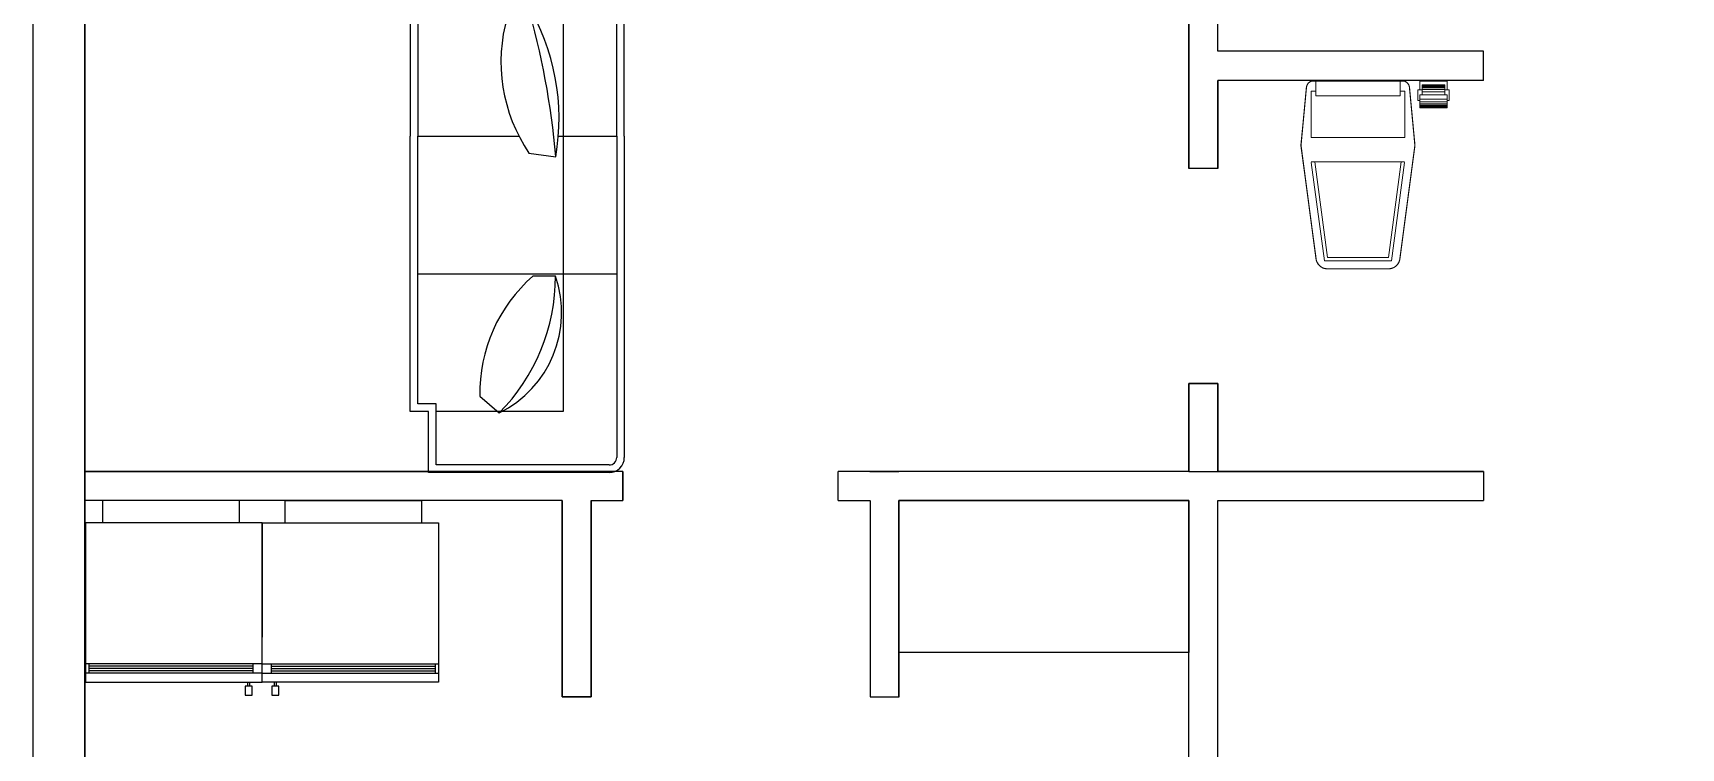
# Model space of a CAD drawing. Header units: centimetres. Extents: x -170 to 20863, y -3017 to 2645.
# Drawn here: x 0 to 651, y 804 to 1087 of the extents above; entities that cross this region are included whole.
import ezdxf

# ---------------------------------------------------------------- set-up
doc = ezdxf.new("R2010")
doc.units = ezdxf.units.CM

# ---------------------------------------------------------------- blocks, each defined once
blk = doc.blocks.new('A$C317867A8')
for p, q in [((0.3, 0.66), (0.3, 0.6)), ((0.325, 0.66), (0.325, 0.5739)), ((0.75, 0.7), (0.34, 0.7)), ((0.75, 0.675), (0.34, 0.675)), ((0.75, 0.7), (1.2, 0.7)), ((0.75, 0.675), (1.2, 0.675)), ((0.75, 0.4845), (0.75, 0.675)), ((1.2, 0.7), (1.8, 0.7)), ((1.2, 0.675), (1.8, 0.675)), ((1.2, 0.025), (1.2, 0.675)), ((1.825, 0.65), (1.825, 0.085)), ((1.85, 0.65), (1.85, 0.06)), ((0.3, 0.6), (0.3, 0.5)), ((0.325, 0.5739), (0.325, 0.5)), ((0.3, 0.5), (0.75, 0.5)), ((0.3, 0.5), (0.3, 0)), ((0.75, 0.5), (1.2, 0.5)), ((1.2, 0.5), (1.65, 0.5)), ((1.65, 0.5), (1.65, 0.085)), ((0.8052, 0.3883), (0.8172, 0.4761)), ((1.208, 0.475), (1.2079, 0.4014)), ((0.3175, 0.3828), (0.3594, 0.3176)), ((0.75, 0.025), (0.75, 0.3556)), ((1.5998, 0.2276), (1.6547, 0.2914)), ((1.825, 0.085), (1.625, 0.085)), ((1.625, 0.085), (1.625, 0.025)), ((1.85, 0.06), (1.65, 0.06)), ((1.65, 0.06), (1.65, 0)), ((0.3, 0.025), (0.75, 0.025)), ((0.3, 0), (0.75, 0)), ((1.2, 0.025), (0.75, 0.025)), ((1.2, 0), (0.75, 0)), ((1.625, 0.025), (1.2, 0.025)), ((1.65, 0), (1.2, 0))]:
    blk.add_line(p, q)
for centre, radius, start, end in [((0.34, 0.66), 0.04, 90, 180), ((0.34, 0.66), 0.015, 90, 180), ((1.8, 0.65), 0.05, 0, 90), ((1.8, 0.65), 0.025, 0, 90), ((0.693, -0.2441), 0.7308, 80.2106, 120.9217), ((1.3274, 0.1302), 0.3649, 26.2242, 109.0885), ((1.0425, -2.1181), 2.604, 94.9641, 106.1681), ((1.2091, -0.1575), 0.6325, 45.2116, 90.101), ((0.5068, 0.8299), 0.533, 253.9545, 304.0491), ((1.5898, 0.7339), 0.5064, 221.0447, 271.1393)]:
    blk.add_arc(centre, radius, start, end)
blk = doc.blocks.new('A$C720672EA')
for p, q in [((0, 97.1), (0, 797.1)), ((0, 797.1), (775, 797.1)), ((731.6, 854.1), (701.6, 854.1)), ((701.6, 854.1), (701.6, 814.1)), ((701.6, 814.1), (731.6, 814.1)), ((711.6, 814.1), (711.6, 797.1)), ((721.6, 797.1), (721.6, 814.1)), ((731.6, 814.1), (731.6, 854.1)), ((775, 797.1), (775, 97.1)), ((1550.5, 797.1), (775, 797.1)), ((775, 797.1), (775, 97.1)), ((818.4, 854.1), (818.4, 814.1)), ((848.4, 854.1), (818.4, 854.1)), ((818.4, 814.1), (848.4, 814.1)), ((828.4, 814.1), (828.4, 797.1)), ((838.4, 797.1), (838.4, 814.1)), ((848.4, 814.1), (848.4, 854.1)), ((1550.5, 97.1), (1550.5, 797.1)), ((775, 757.1), (0, 757.1)), ((15, 717.1), (15, 757.1)), ((735, 747.1), (15, 747.1)), ((735, 737.1), (15, 737.1)), ((735, 727.1), (15, 727.1)), ((735, 717.1), (735, 757.1)), ((775, 757.1), (1550.5, 757.1)), ((815, 717.1), (815, 757.1)), ((815, 747.1), (1535, 747.1)), ((815, 737.1), (1535, 737.1)), ((815, 727.1), (1535, 727.1)), ((1535, 717.1), (1535, 757.1)), ((775, 717.1), (0, 717.1)), ((775, 717.1), (1550.5, 717.1)), ((775, 97.1), (775, 599.9)), ((775, 97.1), (775, 599.9)), ((775, 97.1), (0, 97.1)), ((75, 0), (75, 97.1)), ((675, 0), (675, 97.1)), ((775, 97.1), (1550.5, 97.1)), ((875, 0), (875, 97.1)), ((1475, 0), (1475, 97.1)), ((675, 0), (75, 0)), ((875, 0), (1475, 0))]:
    blk.add_line(p, q)
blk = doc.blocks.new('A$C504424E1')
at = {"lineweight": 5}
for p, q in [((0.0023, 0.4899), (0.0238, 0.7194)), ((0.0507, 0.7438), (0.4038, 0.7438)), ((0.0608, 0.7438), (0.0608, 0.6853)), ((0.3938, 0.6853), (0.3938, 0.7438)), ((0.4523, 0.4899), (0.4307, 0.7194)), ((0.4718, 0.7438), (0.5796, 0.7438)), ((0.4718, 0.7089), (0.4718, 0.7438)), ((0.4809, 0.7292), (0.5699, 0.7292)), ((0.4809, 0.7292), (0.5699, 0.7292)), ((0.4809, 0.6889), (0.4809, 0.7292)), ((0.4809, 0.6889), (0.4809, 0.7292)), ((0.5699, 0.729), (0.4809, 0.729)), ((0.5699, 0.7288), (0.4809, 0.7288)), ((0.5699, 0.7286), (0.4809, 0.7286)), ((0.5699, 0.7284), (0.4809, 0.7284)), ((0.5699, 0.728), (0.4809, 0.728)), ((0.5699, 0.7274), (0.4809, 0.7274)), ((0.5699, 0.7265), (0.4809, 0.7265)), ((0.5699, 0.7252), (0.4809, 0.7252)), ((0.5699, 0.7234), (0.4809, 0.7234)), ((0.5699, 0.7206), (0.4809, 0.7206)), ((0.5699, 0.7166), (0.4809, 0.7166)), ((0.5699, 0.7292), (0.5699, 0.6889)), ((0.5699, 0.7292), (0.5699, 0.6889)), ((0.5796, 0.7438), (0.5796, 0.7089)), ((0.0428, 0.7033), (0.0428, 0.5213)), ((0.0608, 0.7033), (0.0428, 0.7033)), ((0.3938, 0.6853), (0.0608, 0.6853)), ((0.4118, 0.7033), (0.3938, 0.7033)), ((0.4118, 0.5213), (0.4118, 0.7033)), ((0.4632, 0.7089), (0.4632, 0.6669)), ((0.4809, 0.7089), (0.4632, 0.7089)), ((0.4632, 0.6669), (0.4718, 0.6669)), ((0.4718, 0.6889), (0.5796, 0.6889)), ((0.5796, 0.6889), (0.4718, 0.6889)), ((0.4718, 0.6377), (0.4718, 0.6889)), ((0.4718, 0.6889), (0.4718, 0.6377)), ((0.5796, 0.6725), (0.4718, 0.6725)), ((0.4718, 0.6377), (0.4718, 0.6669)), ((0.5796, 0.6614), (0.4718, 0.6614)), ((0.5796, 0.6538), (0.4718, 0.6538)), ((0.5699, 0.7106), (0.4809, 0.7106)), ((0.5699, 0.7018), (0.4809, 0.7018)), ((0.5699, 0.6889), (0.4809, 0.6889)), ((0.5699, 0.6889), (0.4809, 0.6889)), ((0.5882, 0.7089), (0.5699, 0.7089)), ((0.5796, 0.6889), (0.5796, 0.6377)), ((0.5796, 0.6377), (0.5796, 0.6889)), ((0.5796, 0.6669), (0.5796, 0.6377)), ((0.5796, 0.6669), (0.5882, 0.6669)), ((0.5882, 0.6669), (0.5882, 0.7089)), ((0.5796, 0.6487), (0.4718, 0.6487)), ((0.5796, 0.6452), (0.4718, 0.6452)), ((0.5796, 0.6428), (0.4718, 0.6428)), ((0.5796, 0.6412), (0.4718, 0.6412)), ((0.5796, 0.6401), (0.4718, 0.6401)), ((0.5796, 0.6393), (0.4718, 0.6393)), ((0.5796, 0.6388), (0.4718, 0.6388)), ((0.5796, 0.6385), (0.4718, 0.6385)), ((0.5796, 0.6382), (0.4718, 0.6382)), ((0.5796, 0.6381), (0.4718, 0.6381)), ((0.5796, 0.6377), (0.4718, 0.6377)), ((0.4718, 0.6377), (0.5796, 0.6377)), ((0.5796, 0.6377), (0.4718, 0.6377)), ((0.0428, 0.5213), (0.4118, 0.5213)), ((0.0617, 0.0413), (0.0023, 0.4899)), ((0.4523, 0.4899), (0.3928, 0.0413)), ((0.043, 0.4244), (0.4116, 0.4244)), ((0.3482, 0.0022), (0.1064, 0.0022))]:
    blk.add_line(p, q, dxfattribs=at)
at = {"lineweight": 5, "const_width": 0.0045}
blk.add_lwpolyline([(0.0608, 0.7438), (0.3938, 0.7438, -0.461), (0.4307, 0.7194), (0.4523, 0.4899), (0.3928, 0.0413, -0.376109), (0.3482, 0.0022), (0.1064, 0.0022, -0.376109), (0.0617, 0.0413), (0.0023, 0.4899), (0.0238, 0.7194, -0.461), (0.0608, 0.7438, -0.753696)], format="xyb", dxfattribs=at)
at = {"lineweight": 5}
for points in [[(0.4116, 0.4226), (0.36, 0.0337), (0.0945, 0.0337), (0.043, 0.4226)], [(0.3982, 0.4244), (0.3482, 0.0472), (0.1064, 0.0472), (0.0564, 0.4244)]]:
    blk.add_lwpolyline(points, dxfattribs=at)
for centre, radius, start, end in [((0.0507, 0.7168), 0.027, 90, 174.63841), ((0.4038, 0.7168), 0.027, 5.36159, 90), ((0.1064, 0.0472), 0.045, 187.55302, 270), ((0.3482, 0.0472), 0.045, 270, 352.44698)]:
    blk.add_arc(centre, radius, start, end, dxfattribs=at)

msp = doc.modelspace()

# ---------------------------------------------------------------- linework, layer by layer
for p, q in [((456.5, 1033.25), (456.5, 1379.5)), ((456.5, 913.5), (456.5, 948.25)), ((330.5, 913.5), (342, 913.5)), ((220.5, 902), (233, 902)), ((318, 902), (330.5, 902)), ((342, 902), (342, 824.5))]:
    msp.add_line(p, q)
for points in [[(783, 0), (1320, 0), (1320, 1400), (0, 1400), (0, 0), (395.5, 0)], [(233, 913.5), (20.5, 913.5), (20.5, 1379.5), (456.5, 1379.5), (456.5, 1033.25)], [(456.5, 1379.5), (20.5, 1379.5), (20.5, 20.5), (395.5, 20.5)], [(468, 1079.5), (468, 1379.88), (788, 1379.88), (788, 1379.5)], [(573, 1079.5), (468, 1079.5), (468, 1379.5), (788, 1379.5)], [(573, 1068), (573, 1079.5)], [(468, 1033.25), (468, 1068)], [(573, 1068), (468, 1068), (468, 1033.25)], [(468, 1033.25), (456.5, 1033.25)], [(456.5, 948.25), (456.5, 913.5), (318, 913.5)], [(456.5, 948.25), (468, 948.25)], [(468, 948.25), (468, 913.5), (573, 913.5)], [(573, 913.5), (468, 913.5), (468, 948.25)], [(209, 650.5), (20.5, 650.5), (20.5, 913.5), (220.5, 913.5)], [(220.5, 902), (233, 902), (233, 913.5), (220.5, 913.5)], [(233, 913.5), (233, 902)], [(318, 902), (318, 913.5)], [(468, 913.5), (573, 913.5)], [(573, 913.5), (573, 902)], [(209, 824.5), (209, 902), (20.5, 902), (20.5, 650.5), (209, 650.5)], [(209, 902), (209, 824.5), (220.5, 824.5), (220.5, 902)], [(220.5, 902), (220.5, 824.5)], [(330.63, 902), (330.63, 824.5), (342, 824.5), (342, 902)], [(342, 739.5), (342, 662), (456.5, 662), (456.5, 902), (342, 902), (342, 824.5)], [(456.5, 662), (456.5, 902), (342, 902)], [(456.5, 662), (456.5, 902)], [(493, 352), (468, 352), (468, 902), (573, 902)], [(220.5, 824.5), (209, 824.5)], [(330.63, 824.5), (342.13, 824.5)]]:
    msp.add_lwpolyline(points)
for points in [[(456.5, 913.5), (468, 913.5), (468, 948.25), (456.5, 948.25)], [(330.5, 902)], [(342, 902), (456.5, 902), (456.5, 842), (342, 842)]]:
    msp.add_lwpolyline(points, close=True)

# ---------------------------------------------------------------- block references
for name, p, xscale, yscale, zscale, rotation in [('A$C317867A8', (148.98, 1136.64, -343198.98), 120.858452748145, 120.858452748145, 120.858452748145, 270), ('A$C720672EA', (160.24, 902), 0.09000000000000001, 0.09000000000000001, 0.09000000000000001, 180)]:
    msp.add_blockref(name, p, dxfattribs=dict(xscale=xscale, yscale=yscale, zscale=zscale, rotation=rotation))
at = {"color": 7, "xscale": 100, "yscale": 100, "zscale": 100}
msp.add_blockref('A$C504424E1', (500.63, 993.36), dxfattribs=at)

doc.saveas('drawing.dxf')
